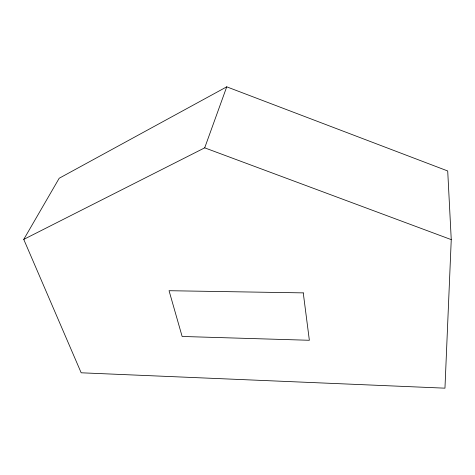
<?xml version="1.0" encoding="UTF-8"?>
<svg xmlns="http://www.w3.org/2000/svg" width="475" height="475" viewBox="0 0 475 475"><rect width="100%" height="100%" fill="white"/><g stroke="black" fill="none" stroke-linecap="round" stroke-linejoin="round"><path stroke-width="0.71" d="M451.25 239.626L444.956 388.17L81.177 372.792L23.75 239.394L59.197 178.25L226.741 86.83L447.711 170.97L451.25 239.626L204.701 147.838L23.75 239.394M204.701 147.838L226.741 86.83M303.252 292.879L169.047 290.712L182.133 336.466L309.362 340.278L303.252 292.879"/></g></svg>
